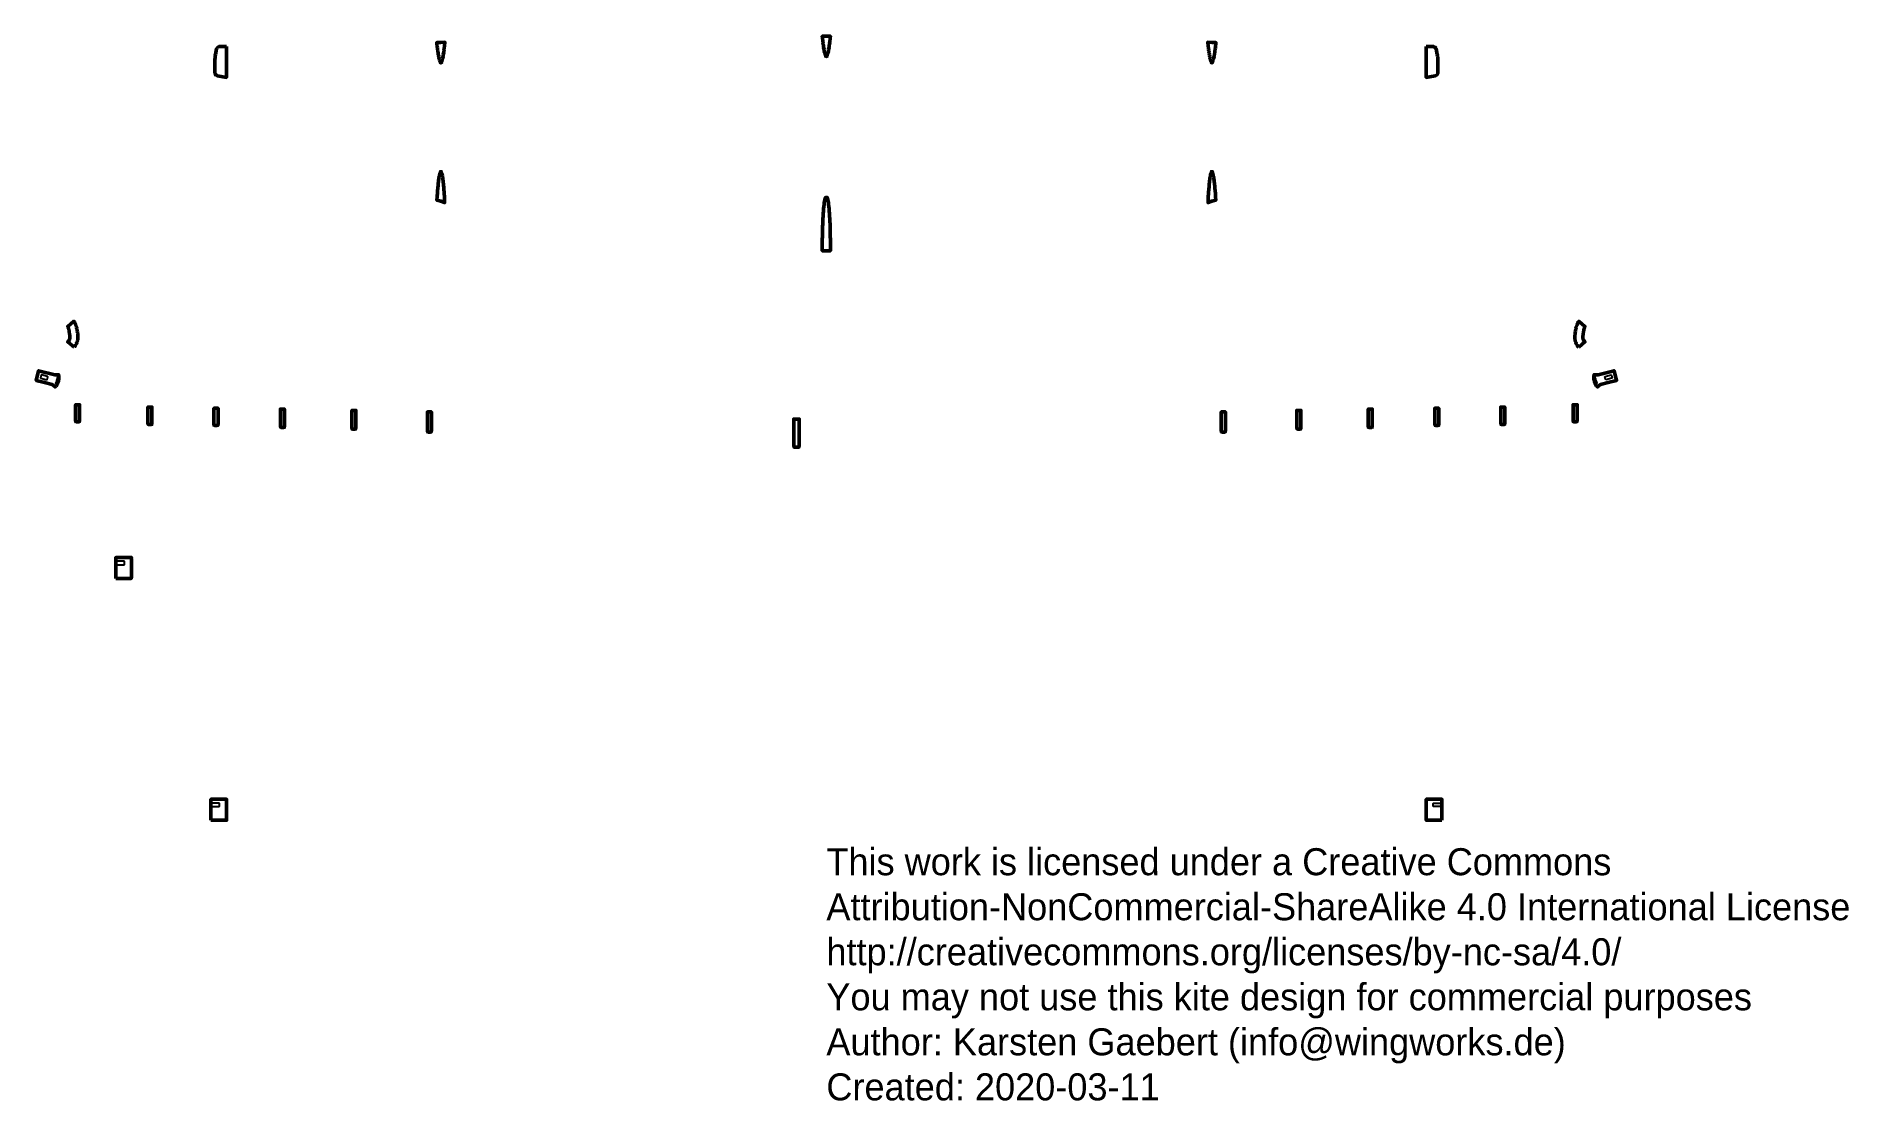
# Model space of a CAD drawing. Header units: millimetres. Extents: x -5850 to 7569, y -5370 to 2512.
import ezdxf

# ---------------------------------------------------------------- set-up
doc = ezdxf.new("R2010")
doc.units = ezdxf.units.MM
doc.layers.add('CUT', color=6, linetype='Continuous', lineweight=50)
doc.layers.add('PEN', color=5, linetype='Continuous')
doc.layers.add('TEXT', color=3, linetype='Continuous')

msp = doc.modelspace()

# ---------------------------------------------------------------- linework, layer by layer
at = {"layer": 'CUT'}
for points in [[(-4442, 2437), (-4442, 2207), (-4507, 2219), (-4512, 2220), (-4517, 2223), (-4521, 2227), (-4524, 2232), (-4526, 2237), (-4527, 2242), (-4527, 2336), (-4527, 2342), (-4526, 2349), (-4526, 2356), (-4525, 2363), (-4524, 2370), (-4523, 2376), (-4514, 2418), (-4512, 2423), (-4509, 2427), (-4505, 2431), (-4500, 2434), (-4495, 2436), (-4489, 2437)], [(-2854, 2466), (-2884, 2465), (-2884, 2464), (-2884, 2463), (-2884, 2461), (-2883, 2458), (-2883, 2454), (-2883, 2449), (-2882, 2444), (-2881, 2439), (-2881, 2433), (-2880, 2426), (-2879, 2419), (-2878, 2412), (-2877, 2405), (-2876, 2398), (-2875, 2390), (-2874, 2383), (-2873, 2375), (-2871, 2368), (-2870, 2361), (-2869, 2354), (-2867, 2348), (-2866, 2342), (-2865, 2336), (-2863, 2331), (-2862, 2327), (-2860, 2323), (-2859, 2320), (-2857, 2317), (-2856, 2316), (-2854, 2316), (-2853, 2316), (-2851, 2318), (-2850, 2320), (-2848, 2323), (-2847, 2327), (-2845, 2331), (-2844, 2336), (-2842, 2342), (-2841, 2348), (-2840, 2355), (-2838, 2362), (-2837, 2369), (-2836, 2376), (-2835, 2384), (-2833, 2391), (-2832, 2399), (-2831, 2406), (-2830, 2414), (-2829, 2421), (-2829, 2428), (-2828, 2434), (-2827, 2441), (-2826, 2446), (-2826, 2451), (-2825, 2456), (-2825, 2460), (-2825, 2463), (-2824, 2465), (-2824, 2467), (-2824, 2467), (-2854, 2466)], [(0, 2512), (-30, 2512), (-30, 2511), (-30, 2510), (-30, 2507), (-29, 2504), (-29, 2501), (-28, 2496), (-28, 2491), (-27, 2485), (-26, 2479), (-26, 2473), (-25, 2466), (-24, 2459), (-23, 2452), (-22, 2444), (-21, 2437), (-20, 2429), (-18, 2422), (-17, 2414), (-16, 2407), (-15, 2401), (-13, 2394), (-12, 2388), (-10, 2382), (-9, 2377), (-8, 2373), (-6, 2369), (-5, 2366), (-3, 2364), (-2, 2362), (0, 2362), (2, 2362), (3, 2364), (5, 2366), (6, 2369), (8, 2373), (9, 2377), (10, 2382), (12, 2388), (13, 2394), (15, 2401), (16, 2407), (17, 2414), (18, 2422), (20, 2429), (21, 2437), (22, 2444), (23, 2452), (24, 2459), (25, 2466), (26, 2473), (26, 2479), (27, 2485), (28, 2491), (28, 2496), (29, 2501), (29, 2504), (30, 2507), (30, 2510), (30, 2511), (30, 2512), (0, 2512)], [(2854, 2466), (2884, 2465), (2884, 2464), (2884, 2463), (2884, 2461), (2883, 2458), (2883, 2454), (2883, 2449), (2882, 2444), (2881, 2439), (2881, 2433), (2880, 2426), (2879, 2419), (2878, 2412), (2877, 2405), (2876, 2398), (2875, 2390), (2874, 2383), (2873, 2375), (2871, 2368), (2870, 2361), (2869, 2354), (2867, 2348), (2866, 2342), (2865, 2336), (2863, 2331), (2862, 2327), (2860, 2323), (2859, 2320), (2857, 2317), (2856, 2316), (2854, 2316), (2853, 2316), (2851, 2318), (2850, 2320), (2848, 2323), (2847, 2327), (2845, 2331), (2844, 2336), (2842, 2342), (2841, 2348), (2840, 2355), (2838, 2362), (2837, 2369), (2836, 2376), (2835, 2384), (2833, 2391), (2832, 2399), (2831, 2406), (2830, 2414), (2829, 2421), (2829, 2428), (2828, 2434), (2827, 2441), (2826, 2446), (2826, 2451), (2825, 2456), (2825, 2460), (2825, 2463), (2824, 2465), (2824, 2467), (2824, 2467), (2854, 2466)], [(4442, 2437), (4442, 2207), (4507, 2219), (4512, 2220), (4517, 2223), (4521, 2227), (4524, 2232), (4526, 2237), (4527, 2242), (4527, 2336), (4527, 2342), (4526, 2349), (4526, 2356), (4525, 2363), (4524, 2370), (4523, 2376), (4514, 2418), (4512, 2423), (4509, 2427), (4505, 2431), (4500, 2434), (4495, 2436), (4489, 2437)], [(-2854, 1290), (-2883, 1297), (-2883, 1298), (-2883, 1300), (-2883, 1303), (-2883, 1307), (-2882, 1313), (-2882, 1319), (-2881, 1326), (-2881, 1334), (-2880, 1343), (-2880, 1352), (-2879, 1362), (-2878, 1372), (-2877, 1382), (-2876, 1393), (-2875, 1403), (-2874, 1414), (-2873, 1424), (-2872, 1435), (-2871, 1445), (-2869, 1454), (-2868, 1464), (-2867, 1472), (-2865, 1480), (-2864, 1487), (-2862, 1494), (-2861, 1499), (-2859, 1504), (-2858, 1507), (-2856, 1509), (-2854, 1510), (-2852, 1509), (-2851, 1507), (-2849, 1503), (-2847, 1498), (-2846, 1493), (-2844, 1486), (-2843, 1478), (-2841, 1469), (-2840, 1460), (-2839, 1450), (-2837, 1440), (-2836, 1429), (-2835, 1418), (-2834, 1406), (-2833, 1395), (-2832, 1383), (-2831, 1372), (-2830, 1361), (-2830, 1350), (-2829, 1340), (-2828, 1330), (-2828, 1320), (-2827, 1312), (-2827, 1304), (-2827, 1297), (-2826, 1291), (-2826, 1287), (-2826, 1283), (-2826, 1281), (-2826, 1280), (-2854, 1290)], [(2854, 1290), (2883, 1297), (2883, 1298), (2883, 1300), (2883, 1303), (2883, 1307), (2882, 1313), (2882, 1319), (2881, 1326), (2881, 1334), (2880, 1343), (2880, 1352), (2879, 1362), (2878, 1372), (2877, 1382), (2876, 1393), (2875, 1403), (2874, 1414), (2873, 1424), (2872, 1435), (2871, 1445), (2869, 1454), (2868, 1464), (2867, 1472), (2865, 1480), (2864, 1487), (2862, 1494), (2861, 1499), (2859, 1504), (2858, 1507), (2856, 1509), (2854, 1510), (2852, 1509), (2851, 1507), (2849, 1503), (2847, 1498), (2846, 1493), (2844, 1486), (2843, 1478), (2841, 1469), (2840, 1460), (2839, 1450), (2837, 1440), (2836, 1429), (2835, 1418), (2834, 1406), (2833, 1395), (2832, 1383), (2831, 1372), (2830, 1361), (2830, 1350), (2829, 1340), (2828, 1330), (2828, 1320), (2827, 1312), (2827, 1304), (2827, 1297), (2826, 1291), (2826, 1287), (2826, 1283), (2826, 1281), (2826, 1280), (2854, 1290)], [(0, 924), (-30, 923), (-30, 924), (-30, 928), (-30, 934), (-30, 942), (-30, 952), (-30, 964), (-30, 978), (-30, 993), (-30, 1009), (-29, 1026), (-29, 1044), (-29, 1063), (-28, 1082), (-28, 1102), (-27, 1121), (-26, 1141), (-25, 1161), (-24, 1180), (-23, 1199), (-22, 1217), (-21, 1234), (-19, 1250), (-17, 1265), (-15, 1279), (-13, 1290), (-11, 1301), (-9, 1309), (-6, 1315), (-3, 1319), (0, 1320), (3, 1319), (6, 1315), (9, 1309), (11, 1301), (13, 1290), (15, 1279), (17, 1265), (19, 1250), (21, 1234), (22, 1217), (23, 1199), (24, 1180), (25, 1161), (26, 1141), (27, 1121), (28, 1102), (28, 1082), (29, 1063), (29, 1044), (29, 1026), (30, 1009), (30, 993), (30, 978), (30, 964), (30, 952), (30, 942), (30, 934), (30, 928), (30, 924), (30, 923), (0, 924)], [(-5570, 210), (-5566, 214), (-5563, 218), (-5559, 223), (-5556, 228), (-5553, 232), (-5551, 238), (-5549, 243), (-5547, 248), (-5545, 254), (-5544, 259), (-5543, 265), (-5542, 270), (-5542, 276), (-5542, 282), (-5542, 287), (-5542, 293), (-5542, 299), (-5543, 304), (-5543, 310), (-5544, 316), (-5545, 321), (-5546, 327), (-5547, 332), (-5547, 338), (-5549, 344), (-5550, 349), (-5551, 355), (-5552, 360), (-5554, 366), (-5556, 371), (-5558, 376), (-5560, 382), (-5562, 387), (-5565, 392), (-5568, 397), (-5571, 402), (-5616, 363), (-5615, 360), (-5613, 357), (-5612, 354), (-5611, 350), (-5610, 347), (-5609, 344), (-5609, 341), (-5608, 337), (-5607, 334), (-5607, 331), (-5606, 328), (-5606, 324), (-5605, 321), (-5605, 318), (-5604, 314), (-5604, 311), (-5603, 308), (-5603, 304), (-5602, 301), (-5602, 298), (-5601, 295), (-5601, 291), (-5601, 288), (-5601, 285), (-5601, 281), (-5601, 278), (-5601, 275), (-5602, 271), (-5603, 268), (-5604, 265), (-5606, 262), (-5607, 259), (-5609, 256), (-5611, 254), (-5613, 251), (-5616, 249)], [(5570, 210), (5566, 214), (5563, 218), (5559, 223), (5556, 228), (5553, 232), (5551, 238), (5549, 243), (5547, 248), (5545, 254), (5544, 259), (5543, 265), (5542, 270), (5542, 276), (5542, 282), (5542, 287), (5542, 293), (5542, 299), (5543, 304), (5543, 310), (5544, 316), (5545, 321), (5546, 327), (5547, 332), (5547, 338), (5549, 344), (5550, 349), (5551, 355), (5552, 360), (5554, 366), (5556, 371), (5558, 376), (5560, 382), (5562, 387), (5565, 392), (5568, 397), (5571, 402), (5616, 363), (5615, 360), (5613, 357), (5612, 354), (5611, 350), (5610, 347), (5609, 344), (5609, 341), (5608, 337), (5607, 334), (5607, 331), (5606, 328), (5606, 324), (5605, 321), (5605, 318), (5604, 314), (5604, 311), (5603, 308), (5603, 304), (5602, 301), (5602, 298), (5601, 295), (5601, 291), (5601, 288), (5601, 285), (5601, 281), (5601, 278), (5601, 275), (5602, 271), (5603, 268), (5604, 265), (5606, 262), (5607, 259), (5609, 256), (5611, 254), (5613, 251), (5616, 249)], [(-5788, -53), (-5850, -37), (-5832, 35), (-5713, 5), (-5684, 5), (-5683, -4), (-5683, -9), (-5683, -14), (-5683, -19), (-5683, -24), (-5683, -28), (-5683, -33), (-5684, -38), (-5685, -43), (-5686, -48), (-5688, -53), (-5690, -58), (-5692, -62), (-5694, -66), (-5697, -71), (-5700, -75), (-5703, -78), (-5710, -85), (-5732, -67), (-5788, -53)], [(5788, -53), (5850, -37), (5832, 35), (5713, 5), (5684, 5), (5683, -4), (5683, -9), (5683, -14), (5683, -19), (5683, -24), (5683, -28), (5683, -33), (5684, -38), (5685, -43), (5686, -48), (5688, -53), (5690, -58), (5692, -62), (5694, -66), (5697, -71), (5700, -75), (5703, -78), (5710, -85), (5732, -67), (5788, -53)], [(-5544, -217), (-5529, -217), (-5529, -335), (-5529, -337), (-5530, -339), (-5531, -341), (-5532, -342), (-5534, -342), (-5536, -343), (-5551, -343), (-5553, -342), (-5555, -342), (-5556, -341), (-5558, -339), (-5558, -337), (-5559, -335), (-5559, -217)], [(-5008, -234), (-4993, -234), (-4993, -355), (-4994, -357), (-4994, -359), (-4995, -361), (-4997, -362), (-4999, -362), (-5001, -363), (-5016, -363), (-5018, -362), (-5020, -362), (-5021, -361), (-5022, -359), (-5023, -357), (-5023, -355), (-5023, -234)], [(-4519, -242), (-4504, -242), (-4504, -363), (-4505, -365), (-4505, -367), (-4507, -368), (-4508, -369), (-4510, -370), (-4512, -370), (-4527, -370), (-4529, -370), (-4531, -369), (-4532, -368), (-4533, -367), (-4534, -365), (-4534, -363), (-4534, -242)], [(-4027, -249), (-4012, -249), (-4012, -378), (-4012, -380), (-4013, -382), (-4014, -383), (-4016, -384), (-4018, -385), (-4020, -385), (-4035, -385), (-4037, -385), (-4038, -384), (-4040, -383), (-4041, -382), (-4042, -380), (-4042, -378), (-4042, -249)], [(-3498, -259), (-3483, -259), (-3483, -389), (-3484, -391), (-3485, -393), (-3486, -395), (-3487, -396), (-3489, -397), (-3491, -397), (-3506, -397), (-3508, -397), (-3510, -396), (-3511, -395), (-3512, -393), (-3513, -391), (-3513, -389), (-3513, -259)], [(3498, -259), (3513, -259), (3513, -389), (3513, -391), (3512, -393), (3511, -395), (3510, -396), (3508, -397), (3506, -397), (3491, -397), (3489, -397), (3487, -396), (3486, -395), (3485, -393), (3484, -391), (3483, -389), (3483, -259)], [(4027, -249), (4042, -249), (4042, -378), (4042, -380), (4041, -382), (4040, -383), (4038, -384), (4037, -385), (4035, -385), (4020, -385), (4018, -385), (4016, -384), (4014, -383), (4013, -382), (4012, -380), (4012, -378), (4012, -249)], [(4519, -242), (4534, -242), (4534, -363), (4534, -365), (4533, -367), (4532, -368), (4531, -369), (4529, -370), (4527, -370), (4512, -370), (4510, -370), (4508, -369), (4507, -368), (4505, -367), (4505, -365), (4504, -363), (4504, -242)], [(5008, -234), (5023, -234), (5023, -355), (5023, -357), (5022, -359), (5021, -361), (5020, -362), (5018, -362), (5016, -363), (5001, -363), (4999, -362), (4997, -362), (4995, -361), (4994, -359), (4994, -357), (4993, -355), (4993, -234)], [(5544, -217), (5559, -217), (5559, -335), (5558, -337), (5558, -339), (5556, -341), (5555, -342), (5553, -342), (5551, -343), (5536, -343), (5534, -342), (5532, -342), (5531, -341), (5530, -339), (5529, -337), (5529, -335), (5529, -217)], [(-2939, -270), (-2924, -270), (-2924, -411), (-2924, -413), (-2925, -415), (-2926, -417), (-2928, -418), (-2930, -419), (-2932, -419), (-2947, -419), (-2949, -419), (-2950, -418), (-2952, -417), (-2953, -415), (-2954, -413), (-2954, -411), (-2954, -270)], [(-221, -323), (-201, -323), (-201, -521), (-201, -523), (-202, -526), (-204, -528), (-206, -530), (-208, -531), (-211, -531), (-231, -531), (-234, -531), (-236, -530), (-238, -528), (-240, -526), (-241, -523), (-241, -521), (-241, -323)], [(2939, -270), (2954, -270), (2954, -411), (2954, -413), (2953, -415), (2952, -417), (2950, -418), (2949, -419), (2947, -419), (2932, -419), (2930, -419), (2928, -418), (2926, -417), (2925, -415), (2924, -413), (2924, -411), (2924, -270)], [(-5261, -1502), (-5174, -1502), (-5146, -1503), (-5145, -1494), (-5145, -1490), (-5145, -1486), (-5145, -1482), (-5145, -1478), (-5145, -1474), (-5144, -1470), (-5144, -1466), (-5144, -1462), (-5144, -1458), (-5144, -1454), (-5144, -1449), (-5144, -1445), (-5144, -1441), (-5144, -1437), (-5144, -1433), (-5144, -1429), (-5144, -1425), (-5144, -1421), (-5144, -1417), (-5144, -1413), (-5144, -1409), (-5144, -1405), (-5144, -1401), (-5144, -1396), (-5144, -1392), (-5144, -1388), (-5144, -1384), (-5144, -1380), (-5145, -1376), (-5145, -1372), (-5145, -1368), (-5145, -1364), (-5145, -1360), (-5145, -1356), (-5146, -1347), (-5174, -1348), (-5261, -1348)], [(-4557, -3292), (-4469, -3292), (-4441, -3293), (-4441, -3284), (-4441, -3280), (-4441, -3276), (-4441, -3271), (-4441, -3267), (-4441, -3263), (-4440, -3259), (-4440, -3255), (-4440, -3251), (-4440, -3247), (-4440, -3243), (-4440, -3239), (-4440, -3235), (-4440, -3231), (-4440, -3227), (-4440, -3223), (-4440, -3219), (-4440, -3215), (-4440, -3211), (-4440, -3207), (-4440, -3203), (-4440, -3199), (-4440, -3195), (-4440, -3190), (-4440, -3186), (-4440, -3182), (-4440, -3178), (-4440, -3174), (-4440, -3170), (-4441, -3166), (-4441, -3162), (-4441, -3158), (-4441, -3154), (-4441, -3150), (-4441, -3146), (-4441, -3137), (-4469, -3138), (-4557, -3138)], [(4557, -3292), (4469, -3292), (4441, -3293), (4441, -3284), (4441, -3280), (4441, -3276), (4441, -3271), (4441, -3267), (4441, -3263), (4440, -3259), (4440, -3255), (4440, -3251), (4440, -3247), (4440, -3243), (4440, -3239), (4440, -3235), (4440, -3231), (4440, -3227), (4440, -3223), (4440, -3219), (4440, -3215), (4440, -3211), (4440, -3207), (4440, -3203), (4440, -3199), (4440, -3195), (4440, -3190), (4440, -3186), (4440, -3182), (4440, -3178), (4440, -3174), (4440, -3170), (4441, -3166), (4441, -3162), (4441, -3158), (4441, -3154), (4441, -3150), (4441, -3146), (4441, -3137), (4469, -3138), (4557, -3138)]]:
    msp.add_lwpolyline(points, close=True, dxfattribs=at)
at = {"layer": 'PEN'}
for points in [[(-5772, -31), (-5769, -30), (-5764, -10), (-5766, -7), (-5810, 4), (-5813, 3), (-5818, -18), (-5816, -20)], [(5772, -31), (5769, -30), (5764, -10), (5766, -7), (5810, 4), (5813, 3), (5818, -18), (5816, -20)], [(-5259, -1376), (-5261, -1378), (-5261, -1399), (-5259, -1401), (-5199, -1401), (-5197, -1399), (-5197, -1378), (-5199, -1376)], [(-4555, -3166), (-4557, -3168), (-4557, -3189), (-4555, -3191), (-4495, -3191), (-4493, -3189), (-4493, -3168), (-4495, -3166)], [(4555, -3166), (4557, -3168), (4557, -3189), (4555, -3191), (4495, -3191), (4493, -3189), (4493, -3168), (4495, -3166)]]:
    msp.add_lwpolyline(points, close=True, dxfattribs=at)
for points in [[(-5691, -8), (-5685, -10), (-5692, -11), (-5687, -16), (-5694, -17), (-5689, -22), (-5695, -23), (-5691, -27), (-5697, -28), (-5693, -33), (-5699, -34), (-5694, -39), (-5701, -40), (-5696, -45), (-5703, -46), (-5698, -50), (-5705, -51), (-5700, -56), (-5707, -57), (-5701, -59)], [(5685, -10), (5691, -8), (5686, -13), (5693, -14), (5688, -19), (5695, -20), (5690, -25), (5696, -26), (5692, -30), (5698, -31), (5694, -36), (5700, -37), (5695, -42), (5702, -43), (5697, -47), (5704, -48), (5699, -53), (5706, -54), (5701, -59), (5707, -57)], [(-5146, -1420), (-5152, -1420), (-5146, -1417), (-5152, -1414), (-5146, -1411), (-5152, -1408), (-5146, -1405), (-5152, -1402), (-5146, -1399), (-5152, -1396), (-5146, -1393), (-5153, -1390), (-5147, -1387), (-5153, -1384), (-5147, -1381), (-5153, -1378), (-5147, -1375), (-5153, -1372), (-5147, -1369), (-5153, -1366), (-5147, -1363), (-5153, -1363)], [(-4442, -3210), (-4448, -3210), (-4442, -3207), (-4448, -3204), (-4442, -3201), (-4448, -3198), (-4442, -3195), (-4448, -3192), (-4442, -3189), (-4448, -3186), (-4442, -3183), (-4448, -3180), (-4443, -3177), (-4449, -3174), (-4443, -3171), (-4449, -3168), (-4443, -3165), (-4449, -3162), (-4443, -3159), (-4449, -3156), (-4443, -3153), (-4449, -3153)], [(4448, -3210), (4442, -3210), (4448, -3207), (4442, -3204), (4448, -3201), (4442, -3198), (4448, -3195), (4442, -3192), (4448, -3189), (4442, -3186), (4448, -3183), (4442, -3180), (4449, -3177), (4443, -3174), (4449, -3171), (4443, -3168), (4449, -3165), (4443, -3162), (4449, -3159), (4443, -3156), (4449, -3153), (4443, -3153)]]:
    msp.add_lwpolyline(points, dxfattribs=at)

# ---------------------------------------------------------------- texts
at = {"layer": 'TEXT', "insert": (0, -3500), "char_height": 200, "attachment_point": 1}
msp.add_mtext('This work is licensed under a Creative Commons \\PAttribution-NonCommercial-ShareAlike 4.0 International License\\Phttp://creativecommons.org/licenses/by-nc-sa/4.0/\\PYou may not use this kite design for commercial purposes\\PAuthor: Karsten Gaebert (info@wingworks.de)\\PCreated: 2020-03-11', dxfattribs=at)

doc.saveas('drawing.dxf')
